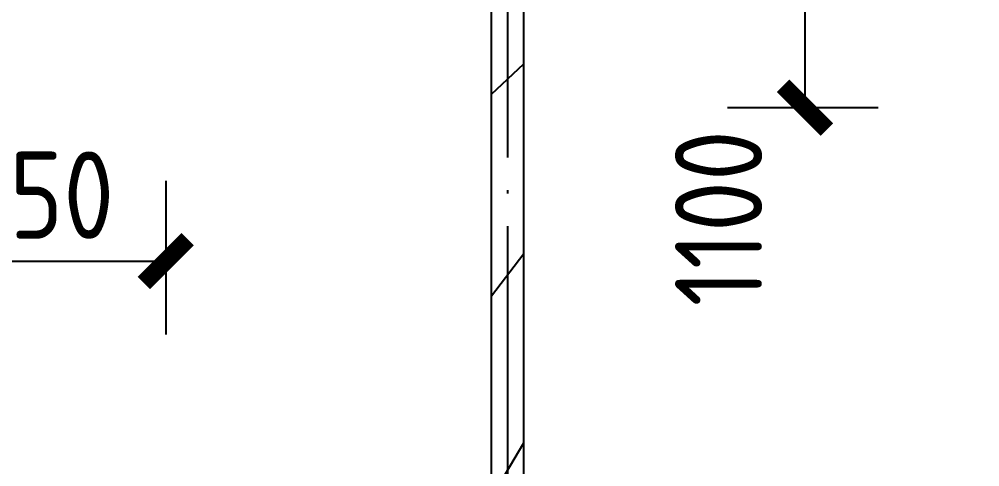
# Model space of a CAD drawing. Header units: inches. Extents: x 0 to 1813292486, y 0 to 3473589894.
# Drawn here: x 600604486 to 600610386, y 3473205414 to 3473208161 of the extents above; entities that cross this region are included whole.
import ezdxf

# ---------------------------------------------------------------- set-up
doc = ezdxf.new("R2010")
doc.units = ezdxf.units.IN
doc.header["$LTSCALE"] = 1000
doc.header["$MEASUREMENT"] = 0
doc.linetypes.add('AX-MALL-GIRD-200$0$DOTE', pattern=[2.4200000000000004, 2, -0.2, 0.02, -0.2])
for name, color, linetype in [('A-Anno-Note', 241, 'Continuous'), ('AX-MALL-DIM-P02$0$A-Anno-Dims', 3, 'Continuous'), ('AX-MALL-DIM-P02$0$A-Detl-Thin', 131, 'Continuous'), ('AX-MALL-GIRD-200$0$A-Grid', 222, 'AX-MALL-GIRD-200$0$DOTE'), ('AX-MALL-P02-200$0$A-Anno-Note', 241, 'Continuous'), ('AX-MALL-WALL-P02$0$A-Anno-Note', 241, 'Continuous'), ('AX-MALL-WALL-P02-QT$0$A-Detl-Patt', 8, 'Continuous'), ('AX-MALL-WALL-P02-QT$0$A-Detl-Thin', 131, 'Continuous'), ('AX-MALL-WALL-P02-QT$0$A-Wall', 2, 'Continuous'), ('AX-MALL-WALL-P02-QT$0$A-Wall-Patt', 13, 'Continuous'), ('AX-MALL-WALL-P02-QT$0$A-Wind', 4, 'Continuous'), ('AX-MALL-ZTKD-P02$0$A-Anno-Note', 241, 'Continuous')]:
    doc.layers.add(name, color=color, linetype=linetype)
doc.styles.add('AX-MALL-DIM-P02$0$_TCH_DIM_T3', font='gbenor.shx')
doc.dimstyles.new('AX-MALL-DIM-P02$0$_TCH_ARCH&&180', dxfattribs={"dimtxt": 535.5, "dimasz": 270, "dimexe": 450, "dimexo": 450, "dimgap": 137.25, "dimtad": 1, "dimdec": 0, "dimzin": 0, "dimdsep": 46, "dimtxsty": 'AX-MALL-DIM-P02$0$_TCH_DIM_T3', "dimblk": 'AX-MALL-DIM-P02$0$_ArchTick', "dimcen": 0.09, "dimclrt": 7, "dimazin": 2, "dimtfac": 1, "dimtdec": 0, "dimtix": 1, "dimtmove": 2, "dimatfit": 3, "dimfxl": 500, "dimtolj": 1, "dimtzin": 0, "dimarcsym": 0})

# ---------------------------------------------------------------- blocks, each defined once
blk = doc.blocks.new('AX-MALL-GIRD-200')
at = {"layer": 'AX-MALL-GIRD-200$0$A-Grid'}
blk.add_line((600440989.2693273, 3473148104.021239), (600402259.7303778, 3473044140.294158), dxfattribs=at)
blk = doc.blocks.new('AX-MALL-WALL-P02-QT$0$tj')
at = {"layer": 'AX-MALL-WALL-P02-QT$0$A-Detl-Patt'}
h = blk.add_hatch(dxfattribs=at)
h.set_pattern_fill('STEEL', color=256, scale=100.0000000000001, angle=50.43183869082386)
h.set_pattern_definition([(75.00000000004839, (-14278.19445574284, 156289.8254051208), (-153.3407249234246, 41.08752340989569), []), (75.00000000004839, (-14317.88195610046, 156358.5661673546), (-153.3407249234246, 41.08752340989569), [])])
edge = h.paths.add_edge_path()
edge.add_line((88101.273016572, 47666.64152574539), (87883.93542659283, 47459.84604215622))
edge.add_line((87883.93542659283, 47459.84604215622), (91571.54751467705, 43584.64122533798))
edge.add_arc((262949.389629302, 558937.705083496), 543101.4133620498, 251.6057364187558, 260.0288666978238)
edge.add_arc((172180.8466627672, -2862.146247219684), 27099.9982179492, 64.7128659603706, 96.9316049602786, ccw=False)
edge.add_arc((262948.9730309481, 558936.3205539446), 543099.9677998082, 261.6155114784545, 271.7251478115656)
edge.add_line((279298.9759148359, 16082.51663446426), (279298.9759315252, 16382.65274763107))
edge.add_arc((262948.9742454757, 558936.3204835369), 542799.9676941936, 261.62020364125146, 271.7261014454634, ccw=False)
edge.add_arc((172180.8456921196, -2862.14609140989), 27400.00151046549, 64.80631838577902, 96.83815911678944)
edge.add_arc((262949.394896181, 558937.7037490648), 542801.4137571028, 251.6136389015772, 260.02417327084333, ccw=False)
edge.add_line((91737.26096642017, 43845.69257831573), (88101.273016572, 47666.64152574539))
blk = doc.blocks.new('AX-MALL-WALL-P02-QT')
at = {"layer": 'AX-MALL-WALL-P02-QT$0$A-Wall-Patt'}
h = blk.add_hatch(dxfattribs=at)
h.set_pattern_fill('普通砖', color=256, scale=200, style=0)
h.set_pattern_definition([(45, (0, 359.0227), (-353.55353201463, 353.55353201463), [])])
h.paths.add_polyline_path([(600405066.0655607, 3473051669.849013), (600405194.0410256, 3473051730.560947), (600408103.0573819, 3473059539.385703), (600407978.1122957, 3473059585.931414), (600407880.7304695, 3473059515.495454), (600405005.516024, 3473051797.406936)])
at = {"layer": 'AX-MALL-WALL-P02-QT$0$A-Wall'}
for p, q in [((600405005.516024, 3473051797.406936), (600407880.7304695, 3473059515.495454)), ((600405194.0410256, 3473051730.560947), (600408103.0573819, 3473059539.385703))]:
    blk.add_line(p, q, dxfattribs=at)
at = {"layer": 'AX-MALL-WALL-P02-QT$0$A-Detl-Thin', "rotation": 339.5681613091762}
blk.add_blockref('AX-MALL-WALL-P02-QT$0$tj', (600144118.6961328, 3473128496.287411), dxfattribs=at)
at = {"layer": 'AX-MALL-WALL-P02-QT$0$A-Wind'}
blk.add_blockref('AX-MALL-GIRD-200', (0, 0), dxfattribs=at)
blk = doc.blocks.new('AX-MALL-WALL-P02')
at = {"layer": 'AX-MALL-WALL-P02$0$A-Anno-Note'}
blk.add_blockref('AX-MALL-WALL-P02-QT', (0, 0), dxfattribs=at)
blk = doc.blocks.new('AX-MALL-ZTKD-P02')
at = {"layer": 'AX-MALL-ZTKD-P02$0$A-Anno-Note'}
blk.add_blockref('AX-MALL-GIRD-200', (0, 0), dxfattribs=at)
blk = doc.blocks.new('AX-MALL-DIM-P02$0$_ArchTick')
at = {"color": 0, "linetype": 'ByBlock', "const_width": 0.4}
blk.add_lwpolyline([(-0.5, -0.5), (0.5, 0.5)], dxfattribs=at)
blk = doc.blocks.new('*D781')
at = {"layer": 'AX-MALL-DIM-P02$0$A-Anno-Dims', "color": 0, "lineweight": -2, "transparency": 16777216}
for p, q in [((600409099.8711478, 3473058634.475588), (600409968.0490788, 3473058311.053834)), ((600409162.3572912, 3473057437.34863), (600409546.3594129, 3473058468.145608)), ((600408715.8690262, 3473057603.67861), (600409584.0469571, 3473057280.256855))]:
    blk.add_line(p, q, dxfattribs=at)
at = {"layer": 'AX-MALL-DIM-P02$0$A-Anno-Dims', "color": 0, "lineweight": -2, "transparency": 16777216, "xscale": 270, "yscale": 270, "zscale": 270}
for p, rotation in [((600409546.3594129, 3473058468.145608), 69.56816128508206), ((600409162.3572912, 3473057437.34863), 249.568161285082)]:
    blk.add_blockref('AX-MALL-DIM-P02$0$_ArchTick', p, dxfattribs=dict(at, rotation=rotation))
at = {"layer": 'AX-MALL-DIM-P02$0$A-Anno-Dims', "color": 7, "transparency": 16777216, "insert": (600408427.7119977, 3473056986.387218), "char_height": 535.5, "attachment_point": 5, "rotation": 69.56816128508207, "style": 'AX-MALL-DIM-P02$0$_TCH_DIM_T3'}
blk.add_mtext('\\A1;1100', dxfattribs=at)
blk = doc.blocks.new('*D791')
at = {"layer": 'AX-MALL-DIM-P02$0$A-Anno-Dims', "color": 0, "lineweight": -2, "transparency": 16777216}
for p, q in [((600403592.210075, 3473059032.180951), (600403263.3982567, 3473058149.534189)), ((600403420.4900309, 3473058571.223855), (600405154.1031021, 3473057925.402117)), ((600405325.8231462, 3473058386.359212), (600404997.0113279, 3473057503.712451))]:
    blk.add_line(p, q, dxfattribs=at)
at = {"layer": 'AX-MALL-DIM-P02$0$A-Anno-Dims', "color": 0, "lineweight": -2, "transparency": 16777216, "xscale": 270, "yscale": 270, "zscale": 270}
for p, rotation in [((600403420.4900309, 3473058571.223855), 159.5681613138311), ((600405154.1031021, 3473057925.402117), 339.5681613138311)]:
    blk.add_blockref('AX-MALL-DIM-P02$0$_ArchTick', p, dxfattribs=dict(at, rotation=rotation))
at = {"layer": 'AX-MALL-DIM-P02$0$A-Anno-Dims', "color": 7, "transparency": 16777216, "insert": (600404428.6791635, 3473058627.833685), "char_height": 535.5, "attachment_point": 5, "rotation": 339.5681613138311, "style": 'AX-MALL-DIM-P02$0$_TCH_DIM_T3'}
blk.add_mtext('\\A1;1850', dxfattribs=at)
blk = doc.blocks.new('AX-MALL-DIM-P02')
at = {"layer": 'AX-MALL-DIM-P02$0$A-Detl-Thin'}
blk.add_blockref('AX-MALL-ZTKD-P02', (-2.384185791015625e-06, 9.5367431640625e-07), dxfattribs=at)
at = {"layer": 'AX-MALL-DIM-P02$0$A-Anno-Dims'}
dim = blk.add_aligned_dim(p1=(600403749.3018492, 3473059453.870616), p2=(600405482.9149202, 3473058808.048878), distance=-941.9036666123922, dimstyle='AX-MALL-DIM-P02$0$_TCH_ARCH&&180', dxfattribs=at)
dim.commit()
dim.dimension.update_dxf_attribs({"geometry": '*D791', "text_midpoint": (600404428.6791635, 3473058627.833685)})
dim = blk.add_linear_dim(base=(600409546.3594129, 3473058468.145608), p1=(600408294.1793599, 3473057760.770384), p2=(600408678.1814816, 3473058791.567363), angle=69.5681612937525, dimstyle='AX-MALL-DIM-P02$0$_TCH_ARCH&&180', dxfattribs=at)
dim.commit()
dim.dimension.update_dxf_attribs({"geometry": '*D781', "text_midpoint": (600408427.7119977, 3473056986.387218), "dimtype": 129})
blk = doc.blocks.new('AX-MALL-P02-200')
at = {"layer": 'AX-MALL-P02-200$0$A-Anno-Note'}
blk.add_blockref('AX-MALL-WALL-P02', (0, 0), dxfattribs=at)
blk.add_blockref('AX-MALL-DIM-P02', (0, 0), dxfattribs=at)

msp = doc.modelspace()

# ---------------------------------------------------------------- block references
at = {"layer": 'A-Anno-Note', "rotation": 20.43183869077545}
msp.add_blockref('AX-MALL-P02-200', (1250392458.527329, 9048125.682563305), dxfattribs=at)

doc.saveas('drawing.dxf')
